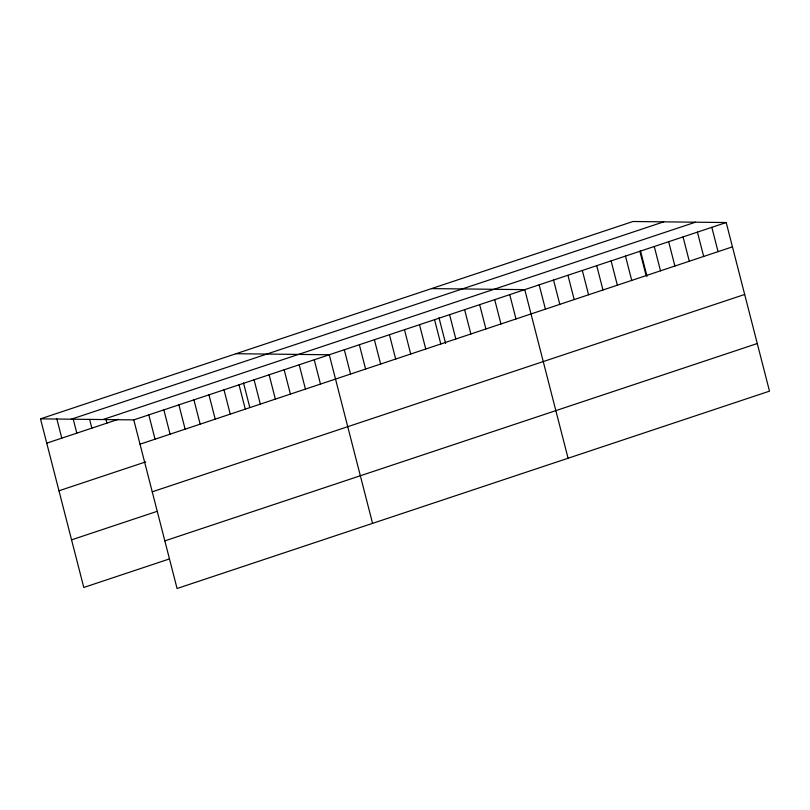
<?xml version="1.0" encoding="UTF-8"?>
<svg xmlns="http://www.w3.org/2000/svg" width="810" height="810" viewBox="0 0 810 810"><rect width="100%" height="100%" fill="white"/><g stroke="black" fill="none" stroke-linecap="round" stroke-linejoin="round"><path stroke-width="1.21" d="M40.5 418.851L632.934 221.505L726.206 222.537L769.5 391.149L177.066 588.495L133.772 419.884L40.5 418.851L83.794 587.463L169.391 558.94M71.28 419.195L663.714 221.849M102.991 419.539L695.426 222.203M46.747 443.161L118.462 419.276M133.772 419.884L726.206 222.537M140.019 444.194L732.453 246.858M58.968 490.779L145.729 461.882M152.24 491.812L744.673 294.475M71.564 539.845L157.17 511.323M164.835 540.878L757.279 343.531M431.507 288.603L524.779 289.636L568.073 458.247M236.004 353.727L329.275 354.76L372.57 523.371M711.818 227.337L718.065 251.647M697.43 232.126L703.677 256.436M683.043 236.915L689.29 261.235M668.655 241.714L674.902 266.024M654.267 246.503L660.514 270.813M640.437 250.705L647.018 276.342M639.88 251.292L646.127 275.613M625.492 256.092L631.739 280.402M611.104 260.881L617.352 285.201M596.717 265.67L602.964 289.99M582.329 270.469L588.576 294.779M567.942 275.258L574.189 299.578M553.554 280.058L559.801 304.368M539.166 284.847L545.413 309.157M509.743 294.648L515.98 318.958M494.707 299.659L500.944 323.97M479.662 304.661L485.909 328.981M464.626 309.673L470.873 333.993M449.591 314.685L455.827 338.995M439 317.803L445.591 343.44M434.545 319.697L440.792 344.007M419.509 324.709L425.756 349.019M404.474 329.71L410.71 354.031M389.428 334.722L395.675 359.033M374.392 339.734L380.639 364.044M359.356 344.746L365.593 369.056M344.311 349.748L350.558 374.068M314.24 359.772L320.476 384.082M299.204 364.783L305.441 389.094M284.158 369.785L290.405 394.106M269.123 374.797L275.37 399.117M254.087 379.809L260.324 404.119M243.496 382.927L249.774 407.349M239.041 384.821L245.288 409.131M224.006 389.833L230.253 414.143M208.97 394.834L215.207 419.155M193.924 399.846L200.171 424.156M178.888 404.858L185.136 429.168M163.853 409.87L170.09 434.18M148.807 414.872L155.054 439.192M105.958 419.479L106.9 423.124M89.677 419.631L91.854 428.136M73.386 419.772L76.818 433.147M56.791 418.709L61.783 438.159"/></g></svg>
